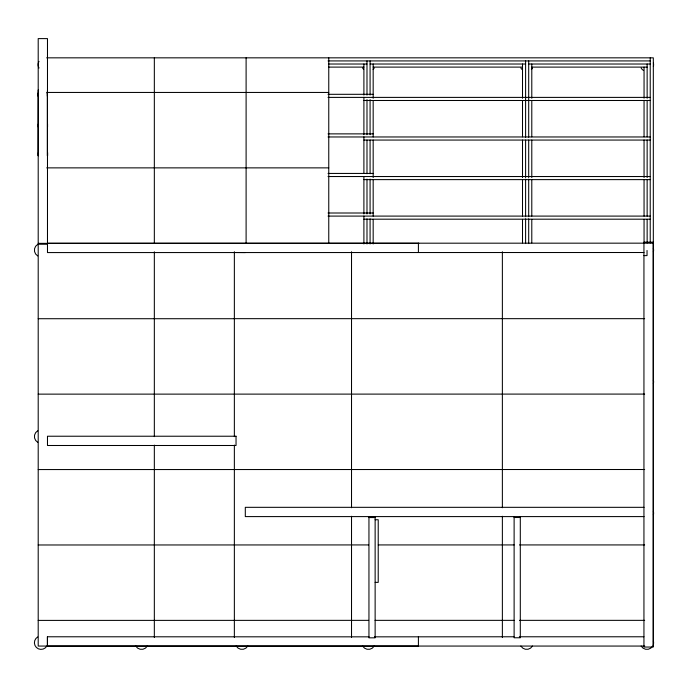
<?xml version="1.0" encoding="UTF-8"?>
<svg xmlns="http://www.w3.org/2000/svg" width="688" height="688" viewBox="0 0 688 688"><rect width="100%" height="100%" fill="white"/><g stroke="black" fill="none" stroke-linecap="round" stroke-linejoin="round"><path stroke-width="1.03" d="M38.064 155.712L38.201 89.982M47.326 93.491L47.463 90.403M46.664 57.835L653.325 57.835L653.325 646.058M328.038 60.922L650.229 60.922M328.425 64.018L366.988 64.018M370.084 64.018L525.606 64.018M528.694 64.018L650.229 64.018M328.477 67.106L363.9 67.106M373.171 67.106L522.51 67.106M531.79 67.106L647.141 67.106M46.724 92.45L328.761 92.45M328.03 94.308L373.171 94.308M328.03 97.395L650.229 97.395M363.9 100.491L650.229 100.491M328.03 133.876L373.171 133.876M328.03 136.964L650.229 136.964M363.9 140.06L650.229 140.06M46.724 167.872L328.761 167.872M328.03 173.436L373.171 173.436M328.03 176.532L650.229 176.532M363.9 179.62L650.229 179.62M328.03 213.005L373.171 213.005M328.03 216.092L650.229 216.092M363.9 219.188L650.229 219.188M47.481 243.242L653.213 243.165M38.201 243.363L418.811 243.294M38.201 244.231L47.481 244.231M643.942 252.513L47.481 252.573L47.481 38.605L38.201 38.605L38.201 646.058L644.751 646.058M643.942 255.609L647.03 255.609L647.03 250.458M234.359 318.664L644.656 318.664M38.201 318.716L234.359 318.716M38.201 394.138L644.656 394.086M38.201 469.56L644.656 469.508M644.054 507.323L245.306 507.323L245.306 516.593L644.054 516.593M368.949 516.645L375.132 516.645M368.949 517.565L375.132 517.565M514.117 517.505L520.3 517.505M375.132 519.741L378.219 519.741L378.219 582.375L375.132 582.375M38.201 544.982L368.648 544.93M378.271 544.93L514.142 544.93M519.492 544.93L644.656 544.93M368.648 620.352L38.201 620.404M375.063 620.352L514.142 620.352M519.492 620.352L644.656 620.352M369.086 636.839L47.369 636.778L47.369 646.058M374.453 636.839L513.988 636.778M519.354 636.778L643.942 636.778M236.036 252.505L245.306 252.573M47.549 123.978L47.549 127.065M47.618 152.607L47.618 155.703M47.343 96.148L47.334 93.052L47.334 155.712M38.27 123.995L38.279 127.082M38.339 152.633L38.347 155.72M38.064 93.069L38.072 96.165M650.229 57.835L650.229 242.89M647.141 64.018L647.141 98.289M647.141 100.345L647.141 136.852M647.141 140.008L647.141 177.556M647.141 179.68L647.141 216.135M647.141 219.326L647.141 242.941M644.054 67.106L644.054 98.195M644.054 100.345L644.054 136.792M644.054 140.008L644.054 177.538M644.054 179.68L644.054 216.135M644.054 219.352L644.054 242.941M531.79 64.018L531.79 98.289M531.79 100.431L531.79 136.852M531.79 140.068L531.79 177.556M531.79 179.697L531.79 216.118M531.79 219.326L531.79 242.89M528.694 60.922L528.694 137.204M528.694 140.068L528.694 177.556M528.694 179.112L528.694 216.72M528.694 218.861L528.694 243.578M525.606 60.922L525.606 137.204M525.606 140.068L525.606 177.556M525.606 179.112L525.606 216.72M525.606 218.861L525.606 243.578M522.51 64.018L522.51 98.289M522.51 100.431L522.51 136.852M522.51 140.068L522.51 177.556M522.51 179.697L522.51 216.118M522.51 219.326L522.51 242.89M520.3 516.516L520.3 637.767L514.117 637.767L514.117 516.516M502.369 251.739L502.369 507.753M502.369 516.249L502.369 637.484M418.407 243.191L418.407 252.513M418.407 636.778L418.407 646.109L47.481 646.109L47.481 636.839M375.132 516.576L375.132 637.828L368.949 637.828L368.949 516.576M373.171 64.018L373.171 98.289M373.171 100.431L373.171 136.964M373.171 140.068L373.171 177.556M373.171 179.697L373.171 216.118M373.171 219.326L373.171 243.965M370.084 60.922L370.084 95.082M370.084 99.605L370.084 134.71M370.084 140.068L370.084 173.737M370.084 179.112L370.084 213.968M370.084 218.861L370.084 243.965M366.988 60.922L366.988 95.082M366.988 99.605L366.988 134.71M366.988 140.068L366.988 173.737M366.988 179.112L366.988 213.968M366.988 218.861L366.988 243.965M363.9 64.018L363.9 95.082M363.9 97.223L363.9 134.71M363.9 136.852L363.9 173.273M363.9 176.481L363.9 213.968M363.9 216.092L363.9 243.965M351.525 251.739L351.525 507.753M351.525 516.249L351.525 637.484M328.761 57.835L328.761 243.294M246.106 57.835L246.106 243.294M234.359 251.739L234.359 436.631M234.359 445.076L234.359 637.501M154.336 57.835L154.336 243.294M154.336 251.799L154.336 436.631M154.336 445.127L154.336 637.501M39.001 68.026A6.674 6.674 0 0 1 39.001 61.352M374.203 68.026A6.674 6.674 0 0 1 373.137 69.411M363.694 69.411A6.674 6.674 0 0 1 362.636 68.026M374.203 646.058A6.674 6.674 0 0 1 362.636 646.058M46.861 646.058A6.674 6.674 0 0 1 36.352 647.434A6.674 6.674 0 0 1 37.737 636.933M653.376 511.476A6.674 6.674 0 0 1 653.376 514.925M653.376 248.42A6.674 6.674 0 0 1 653.376 251.877M247.775 646.058A6.674 6.674 0 0 1 236.216 646.058M652.706 646.058A6.674 6.674 0 0 1 641.139 646.058M653.376 640.984A6.674 6.674 0 0 1 653.376 644.441M147.318 646.058A6.674 6.674 0 0 1 135.751 646.058M37.737 255.936A6.674 6.674 0 0 1 37.737 244.369M532.46 646.058A6.674 6.674 0 0 1 520.902 646.058M37.737 442.324A6.674 6.674 0 0 1 37.737 430.757M532.46 68.026A6.674 6.674 0 0 1 531.403 69.411M521.96 69.411A6.674 6.674 0 0 1 520.902 68.026M653.376 380.103A6.674 6.674 0 0 1 653.376 383.56M643.581 70.468A6.674 6.674 0 0 1 641.139 68.026M653.376 62.961A6.674 6.674 0 0 1 653.376 66.418M653.213 242.176L643.942 242.176L643.942 647.047L653.213 647.047L653.213 242.176M236.036 436.226L47.481 436.226L47.481 445.497L236.036 445.497L236.036 436.226"/></g></svg>
